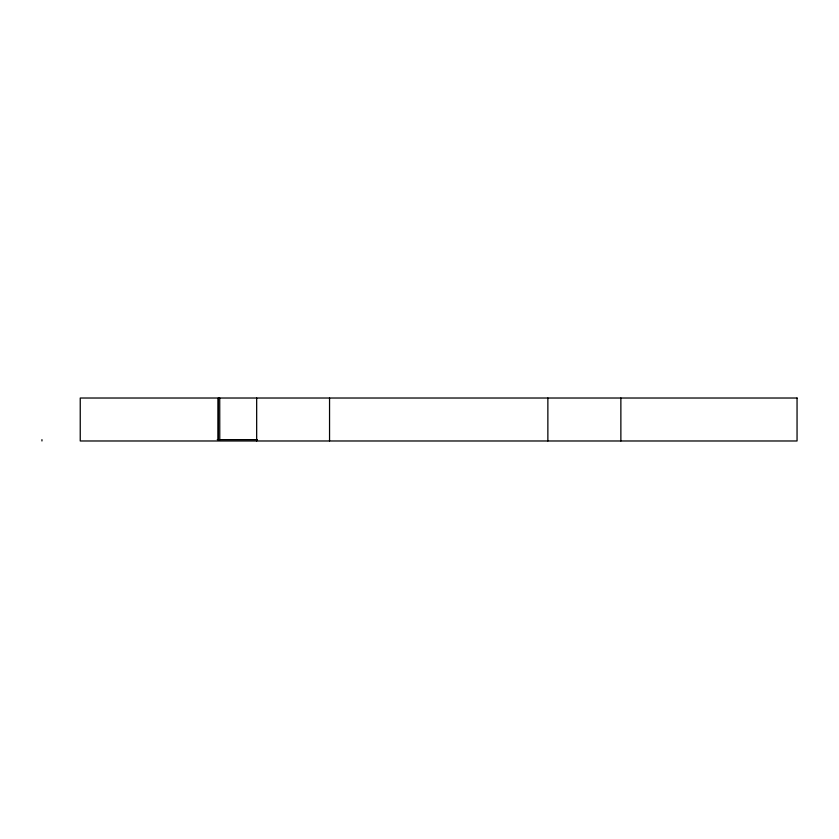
<?xml version="1.0" encoding="UTF-8"?>
<svg xmlns="http://www.w3.org/2000/svg" width="839" height="839" viewBox="0 0 839 839"><rect width="100%" height="100%" fill="white"/><g stroke="black" fill="none" stroke-linecap="round" stroke-linejoin="round"><path stroke-width="1.26" d="M217.249 439.636L257.437 439.636M620.87 398.022L620.87 440.978M547.867 398.022L547.867 440.978M329.549 398.022L329.549 440.978M256.671 398.022L256.671 440.978M219.724 398.022L219.776 439.636M41.95 439.636L41.95 440.978M797.05 398.022L80.24 398.022L80.24 440.978L797.05 440.978L797.05 398.022M218.276 439.636L218.276 398.022L218.234 439.636"/></g></svg>
